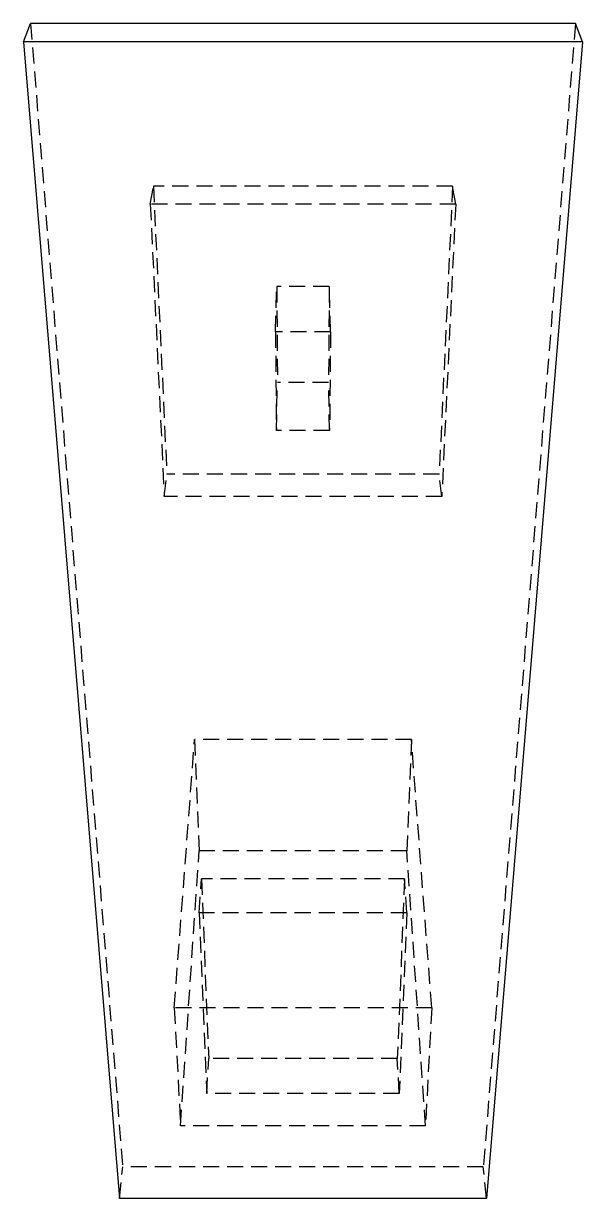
# Model space of a CAD drawing. Header units: millimetres. Extents: x -111 to 111, y -191 to 275.
import ezdxf

# ---------------------------------------------------------------- set-up
doc = ezdxf.new("R2010")
doc.units = ezdxf.units.MM
doc.linetypes.add('HIDDEN', pattern=[9.525, 6.35, -3.175])
doc.layers.add('hidden', color=7, linetype='HIDDEN')
doc.layers.add('visible', color=7, linetype='CONTINUOUS')

msp = doc.modelspace()

# ---------------------------------------------------------------- linework, layer by layer
at = {"layer": 'hidden'}
for p, q in [((-108.03, 274.96), (-71.49, -178.51)), ((108.03, 274.96), (71.49, -178.51)), ((-60.54, 203.28), (-59.31, 210.5)), ((59.31, 210.5), (-59.31, 210.5)), ((-59.31, 210.5), (-54, 96.18)), ((59.31, 210.5), (54, 96.18)), ((60.54, 203.28), (59.31, 210.5)), ((60.54, 203.28), (-60.54, 203.28)), ((-60.54, 203.28), (-55.02, 87.45)), ((60.54, 203.28), (55.02, 87.45)), ((-10.91, 152.65), (-10.42, 170.61)), ((10.42, 170.61), (-10.42, 170.61)), ((-10.42, 170.61), (-10.1, 132.62)), ((10.42, 170.61), (10.1, 132.62)), ((10.91, 152.65), (10.42, 170.61)), ((10.91, 152.65), (-10.91, 152.65)), ((-10.91, 152.65), (-10.56, 113.53)), ((10.91, 152.65), (10.56, 113.53)), ((-10.56, 113.53), (-10.1, 132.62)), ((10.1, 132.62), (-10.1, 132.62)), ((10.56, 113.53), (10.1, 132.62)), ((10.56, 113.53), (-10.56, 113.53)), ((-55.02, 87.45), (-54, 96.18)), ((54, 96.18), (-54, 96.18)), ((55.02, 87.45), (54, 96.18)), ((55.02, 87.45), (-55.02, 87.45)), ((-51.05, -115.36), (-42.98, -8.98)), ((42.98, -8.98), (-42.98, -8.98)), ((-42.98, -8.98), (-41.19, -53.1)), ((42.98, -8.98), (41.19, -53.1)), ((51.05, -115.36), (42.98, -8.98)), ((-48.54, -162.14), (-41.19, -53.1)), ((41.19, -53.1), (-41.19, -53.1)), ((48.54, -162.14), (41.19, -53.1)), ((-41.14, -77.74), (-40.26, -64.3)), ((40.26, -64.3), (-40.26, -64.3)), ((-40.26, -64.3), (-37.4, -135.5)), ((40.26, -64.3), (37.4, -135.5)), ((41.14, -77.74), (40.26, -64.3)), ((41.14, -77.74), (-41.14, -77.74)), ((-41.14, -77.74), (-38.15, -149.39)), ((41.14, -77.74), (38.15, -149.39)), ((51.05, -115.36), (-51.05, -115.36)), ((-51.05, -115.36), (-48.54, -162.14)), ((51.05, -115.36), (48.54, -162.14)), ((-38.15, -149.39), (-37.4, -135.5)), ((37.4, -135.5), (-37.4, -135.5)), ((38.15, -149.39), (37.4, -135.5)), ((38.15, -149.39), (-38.15, -149.39)), ((48.54, -162.14), (-48.54, -162.14)), ((-72.71, -191.01), (-71.49, -178.51)), ((71.49, -178.51), (-71.49, -178.51)), ((72.71, -191.01), (71.49, -178.51))]:
    msp.add_line(p, q, dxfattribs=at)
at = {"layer": 'visible'}
for p, q in [((-110.82, 267.65), (-108.03, 274.96)), ((108.03, 274.96), (-108.03, 274.96)), ((110.82, 267.65), (108.03, 274.96)), ((110.82, 267.65), (-110.82, 267.65)), ((-110.82, 267.65), (-72.71, -191.01)), ((110.82, 267.65), (72.71, -191.01)), ((72.71, -191.01), (-72.71, -191.01))]:
    msp.add_line(p, q, dxfattribs=at)

doc.saveas('drawing.dxf')
